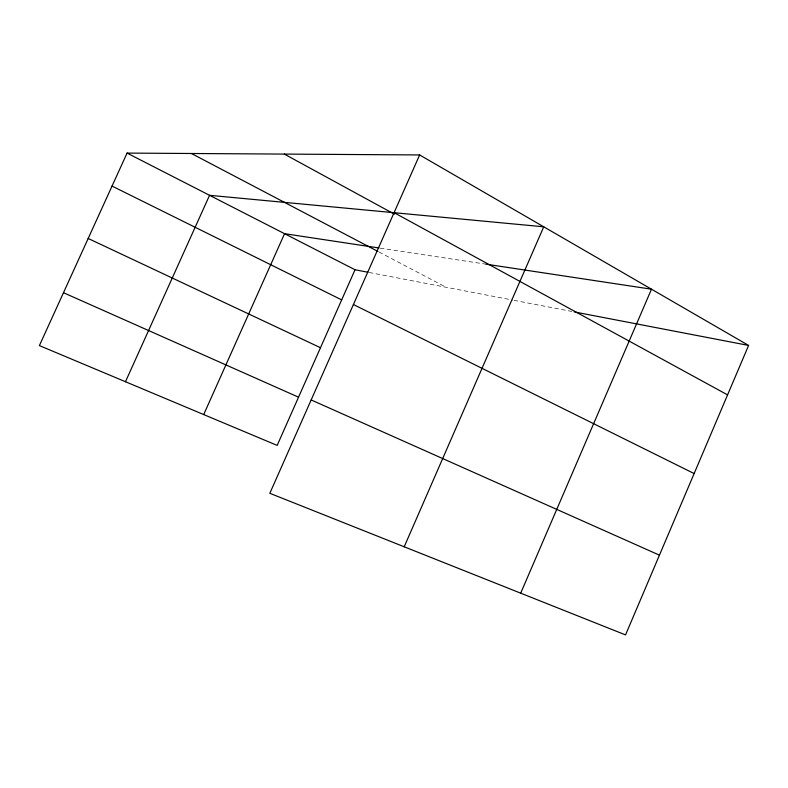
<?xml version="1.0" encoding="UTF-8"?>
<svg xmlns="http://www.w3.org/2000/svg" width="788" height="788" viewBox="0 0 788 788"><rect width="100%" height="100%" fill="white"/><g stroke="black" fill="none" stroke-linecap="round" stroke-linejoin="round"><path stroke-width="0.59" stroke-dasharray="3.94 2.96" d="M380.19 248.161L485.999 264.167M369.188 272.481L512.83 300.1M514.032 300.336L571.842 311.447M379.038 252.032L446.156 287.285"/><path stroke-width="1.18" d="M748.6 345.43L625.544 634.911L269.831 493.298L419.64 154.95L748.6 345.43L574.245 311.91M520.691 593.177L651.489 289.196L485.999 264.167M404.205 546.793L543.74 226.806L209.559 195.306L125.479 381.727M368.006 272.254L355.033 269.762L277.169 445.407L39.4 345.597L127.065 153.089L419.64 154.95M203.698 414.567L284.566 233.691L378.989 247.974M63.483 292.712L298.544 397.191M311.171 399.94L659.448 555.166M88.177 238.478L320.48 347.715M353.418 304.523L694.139 473.558M112.044 186.086L341.677 299.893M127.065 153.089L355.033 269.762M191.425 153.493L377.954 251.461M394.089 212.652L727.58 394.886M284.34 154.084L394.453 214.188"/></g></svg>
